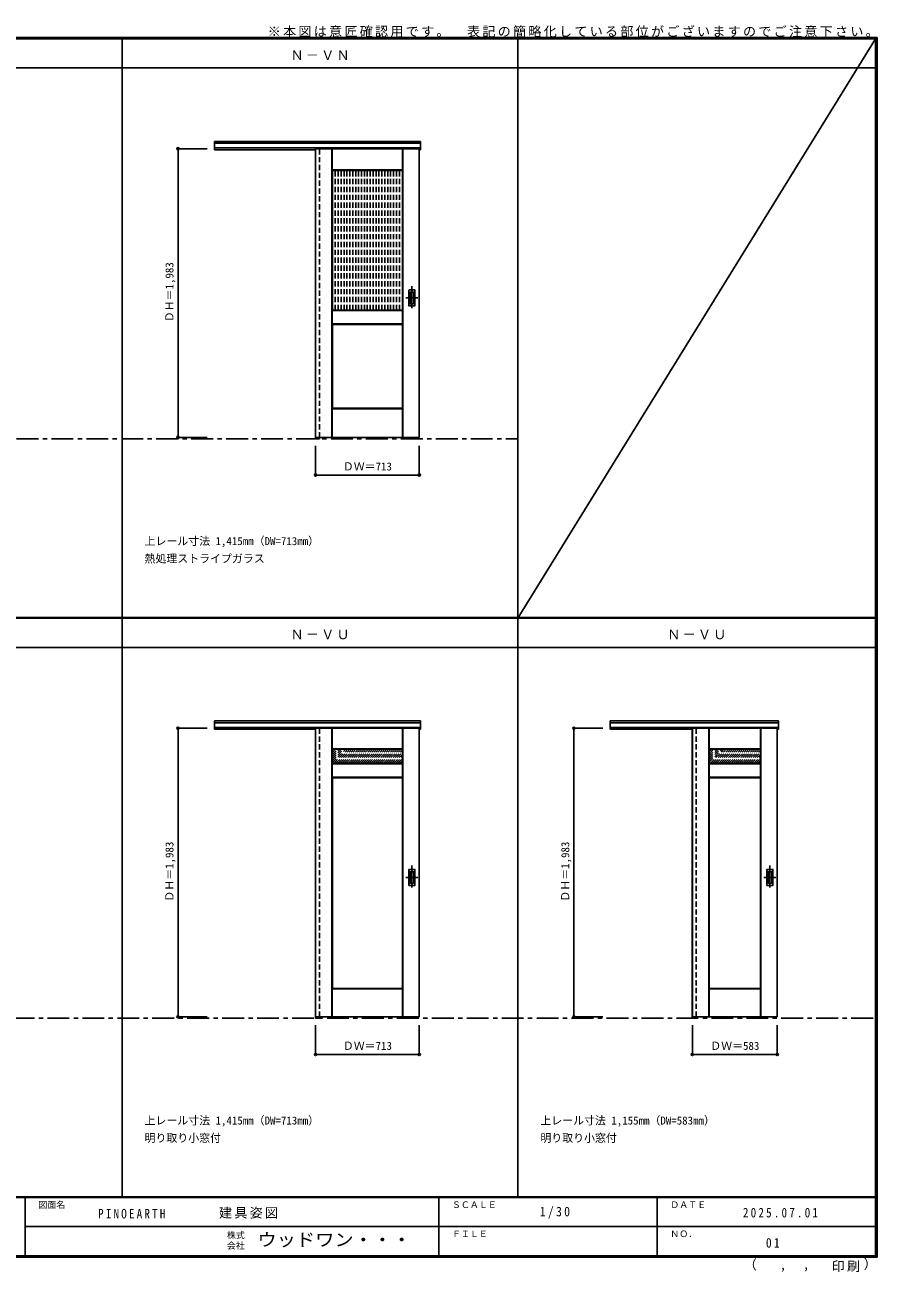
# Model space of a CAD drawing. Units: millimetres, scale not verified. Extents: x -6000 to 5700, y -4307 to 4260.
# Drawn here: x -152 to 5700, y -4307 to 4260 of the extents above; entities that cross this region are included whole.
import ezdxf
from ezdxf.enums import TextEntityAlignment as Align

# ---------------------------------------------------------------- set-up
doc = ezdxf.new("R2010")
doc.units = ezdxf.units.MM
doc.header["$LTSCALE"] = 30
doc.header["$PDMODE"] = 32
doc.header["$PDSIZE"] = 15
doc.linetypes.add('CHAIN1', pattern=[8, 5, -1, 1, -1])
doc.linetypes.add('DASHED1', pattern=[1.8, 1.2, -0.6])
for name, color, linetype in [('0-1_通り芯', 4, 'CHAIN1'), ('0-2_扉', 3, 'Continuous'), ('0-3_仕上げ', 7, 'Continuous'), ('0-4_枠', 3, 'Continuous'), ('0-6_引手', 3, 'Continuous'), ('0-A_文字', 7, 'Continuous'), ('0-B_寸法', 7, 'Continuous'), ('0-C_ハッチ', 4, 'DASHED1'), ('F-0_補助線', 7, 'Continuous'), ('F-1_枠', 6, 'Continuous'), ('F-A_文字', 7, 'Continuous')]:
    doc.layers.add(name, color=color, linetype=linetype)
doc.styles.add('ＭＳ ゴシック', font='')
doc.styles.get('ＭＳ ゴシック').set_extended_font_data('MS Gothic')

msp = doc.modelspace()

# ---------------------------------------------------------------- linework, layer by layer
at = {"layer": '0-1_通り芯'}
for p, q in [((2505.25, 2465.5), (2505.25, 2303.5)), ((2546.25, 2384.5), (2464.25, 2384.5)), ((2505.25, -1515), (2505.25, -1677)), ((4963.75, -1515), (4963.75, -1677)), ((2546.25, -1596), (2464.25, -1596)), ((5004.75, -1596), (4922.75, -1596))]:
    msp.add_line(p, q, dxfattribs=at)
at = {"layer": '0-1_通り芯', "color": 7}
for p, q in [((-5490, 1418), (3233.5, 1418)), ((-2397.5, -2562.5), (5690, -2562.5))]:
    msp.add_line(p, q, dxfattribs=at)
at = {"layer": '0-2_扉', "color": 4, "linetype": 'DASHED1'}
for p, q in [((1843.25, 3410), (1843.25, 3406)), ((1843.25, -570.5), (1843.25, -574.5)), ((4431.75, -570.5), (4431.75, -574.5))]:
    msp.add_line(p, q, dxfattribs=at)
at = {"layer": '0-2_扉'}
for p, q in [((1843.25, 3410), (1843.25, 1427)), ((1843.25, 3410), (2556.25, 3410)), ((2556.25, 1427), (2556.25, 3410)), ((1843.25, 1427), (2556.25, 1427)), ((1843.25, -570.5), (1843.25, -2553.5)), ((1843.25, -570.5), (2556.25, -570.5)), ((2556.25, -2553.5), (2556.25, -570.5)), ((4431.75, -570.5), (4431.75, -2553.5)), ((4431.75, -570.5), (5014.75, -570.5)), ((5014.75, -2553.5), (5014.75, -570.5)), ((1843.25, -2553.5), (2556.25, -2553.5)), ((4431.75, -2553.5), (5014.75, -2553.5))]:
    msp.add_line(p, q, dxfattribs=at)
at = {"layer": '0-3_仕上げ'}
for p, q in [((1955.25, 1427), (1955.25, 3410)), ((1956.75, 3262.5), (1956.75, 3410)), ((1958.25, 3264), (1958.25, 3410)), ((2441.25, 3264), (2441.25, 3410)), ((2442.75, 3262.5), (2442.75, 3410)), ((2444.25, 1427), (2444.25, 3410)), ((1958.25, 3264), (1956.75, 3262.5)), ((1959.25, 3260), (1956.75, 3262.5)), ((2441.25, 3264), (1958.25, 3264)), ((1956.75, 2204.5), (1956.75, 2299.5)), ((1958.25, 2206), (1958.25, 2298)), ((2441.25, 2298), (1958.25, 2298)), ((2440.25, 2302), (2442.75, 2299.5)), ((2441.25, 2298), (2442.75, 2299.5)), ((2441.25, 2206), (2441.25, 2298)), ((2442.75, 2204.5), (2442.75, 2299.5)), ((1958.25, 2206), (1956.75, 2204.5)), ((1959.25, 2202), (1956.75, 2204.5)), ((1958.25, 2206), (2441.25, 2206)), ((1956.75, 1427), (1956.75, 1624.5)), ((1958.25, 1427), (1958.25, 1623)), ((2441.25, 1623), (1958.25, 1623)), ((2440.25, 1627), (2442.75, 1624.5)), ((2441.25, 1623), (2442.75, 1624.5)), ((2441.25, 1427), (2441.25, 1623)), ((2442.75, 1427), (2442.75, 1624.5)), ((1955.25, -2553.5), (1955.25, -570.5)), ((1956.75, -713.5), (1956.75, -570.5)), ((1958.25, -712), (1958.25, -570.5)), ((2441.25, -712), (2441.25, -570.5)), ((2442.75, -713.5), (2442.75, -570.5)), ((2444.25, -2553.5), (2444.25, -570.5)), ((4543.75, -2553.5), (4543.75, -570.5)), ((4545.25, -713.5), (4545.25, -570.5)), ((4546.75, -712), (4546.75, -570.5)), ((4899.75, -712), (4899.75, -570.5)), ((4901.25, -713.5), (4901.25, -570.5)), ((4902.75, -2553.5), (4902.75, -570.5)), ((1958.25, -712), (1956.75, -713.5)), ((1959.25, -716), (1956.75, -713.5)), ((2441.25, -712), (1958.25, -712)), ((4546.75, -712), (4545.25, -713.5)), ((4547.75, -716), (4545.25, -713.5)), ((4899.75, -712), (4546.75, -712)), ((1956.75, -908.5), (1956.75, -813.5)), ((1958.25, -907), (1958.25, -815)), ((2441.25, -815), (1958.25, -815)), ((2440.25, -811), (2442.75, -813.5)), ((2441.25, -815), (2442.75, -813.5)), ((2441.25, -907), (2441.25, -815)), ((2442.75, -908.5), (2442.75, -813.5)), ((4545.25, -908.5), (4545.25, -813.5)), ((4546.75, -907), (4546.75, -815)), ((4899.75, -815), (4546.75, -815)), ((4898.75, -811), (4901.25, -813.5)), ((4899.75, -815), (4901.25, -813.5)), ((4899.75, -907), (4899.75, -815)), ((4901.25, -908.5), (4901.25, -813.5)), ((1958.25, -907), (1956.75, -908.5)), ((1959.25, -911), (1956.75, -908.5)), ((1958.25, -907), (2441.25, -907)), ((4546.75, -907), (4545.25, -908.5)), ((4547.75, -911), (4545.25, -908.5)), ((4546.75, -907), (4899.75, -907)), ((1956.75, -2553.5), (1956.75, -2360.5)), ((2441.25, -2362), (1958.25, -2362)), ((1958.25, -2553.5), (1958.25, -2362)), ((2440.25, -2358), (2442.75, -2360.5)), ((2441.25, -2362), (2442.75, -2360.5)), ((2441.25, -2553.5), (2441.25, -2362)), ((2442.75, -2553.5), (2442.75, -2360.5)), ((4545.25, -2553.5), (4545.25, -2360.5)), ((4899.75, -2362), (4546.75, -2362)), ((4546.75, -2553.5), (4546.75, -2362)), ((4898.75, -2358), (4901.25, -2360.5)), ((4899.75, -2362), (4901.25, -2360.5)), ((4899.75, -2553.5), (4899.75, -2362)), ((4901.25, -2553.5), (4901.25, -2360.5))]:
    msp.add_line(p, q, dxfattribs=at)
at = {"layer": '0-3_仕上げ', "color": 3}
for p, q in [((1959.25, 2302), (1959.25, 3260)), ((2440.25, 3260), (1959.25, 3260)), ((2440.25, 2302), (2440.25, 3260)), ((2440.25, 2302), (1959.25, 2302)), ((1959.25, 2202), (1959.25, 1627)), ((1959.25, 2202), (2440.25, 2202)), ((2440.25, 2202), (2440.25, 1627)), ((2440.25, 1627), (1959.25, 1627)), ((2440.25, -716), (1959.25, -716)), ((1959.25, -811), (1959.25, -716)), ((2440.25, -811), (2440.25, -716)), ((4898.75, -716), (4547.75, -716)), ((4547.75, -811), (4547.75, -716)), ((4898.75, -811), (4898.75, -716)), ((2440.25, -811), (1959.25, -811)), ((4898.75, -811), (4547.75, -811)), ((1959.25, -911), (1959.25, -2358)), ((1959.25, -911), (2440.25, -911)), ((2440.25, -911), (2440.25, -2358)), ((4547.75, -911), (4547.75, -2358)), ((4547.75, -911), (4898.75, -911)), ((4898.75, -911), (4898.75, -2358)), ((2440.25, -2358), (1959.25, -2358)), ((4898.75, -2358), (4547.75, -2358))]:
    msp.add_line(p, q, dxfattribs=at)
at = {"layer": '0-3_仕上げ'}
for points in [[(2441.25, 3264), (2442.75, 3262.5), (2440.25, 3260)], [(1958.25, 2298), (1956.75, 2299.5), (1959.25, 2302)], [(2441.25, 2206), (2442.75, 2204.5), (2440.25, 2202)], [(1958.25, 1623), (1956.75, 1624.5), (1959.25, 1627)], [(2441.25, -712), (2442.75, -713.5), (2440.25, -716)], [(4899.75, -712), (4901.25, -713.5), (4898.75, -716)], [(1958.25, -815), (1956.75, -813.5), (1959.25, -811)], [(4546.75, -815), (4545.25, -813.5), (4547.75, -811)], [(2441.25, -907), (2442.75, -908.5), (2440.25, -911)], [(4899.75, -907), (4901.25, -908.5), (4898.75, -911)], [(1958.25, -2362), (1956.75, -2360.5), (1959.25, -2358)], [(4546.75, -2362), (4545.25, -2360.5), (4547.75, -2358)]]:
    msp.add_lwpolyline(points, dxfattribs=at)
at = {"layer": '0-4_枠'}
for p, q in [((1149.25, 3460), (2564.25, 3460)), ((1149.25, 3403), (1149.25, 3460)), ((1149.25, 3447), (2564.25, 3447)), ((2564.25, 3403), (2564.25, 3460)), ((1149.25, 3415), (2564.25, 3415)), ((1149.25, 3403), (1843.25, 3403)), ((1842.25, 3415), (1842.25, 1418)), ((1870.25, 3410), (1870.25, 3415)), ((2556.25, 3403), (2564.25, 3403)), ((1842.25, 1418), (1870.25, 1418)), ((1870.25, 1427), (1870.25, 1418)), ((1149.25, -520.5), (2564.25, -520.5)), ((1149.25, -577.5), (1149.25, -520.5)), ((1149.25, -533.5), (2564.25, -533.5)), ((1149.25, -565.5), (2564.25, -565.5)), ((1149.25, -577.5), (1843.25, -577.5)), ((1842.25, -565.5), (1842.25, -2562.5)), ((1870.25, -570.5), (1870.25, -565.5)), ((2556.25, -577.5), (2564.25, -577.5)), ((2564.25, -577.5), (2564.25, -520.5)), ((3867.75, -520.5), (5022.75, -520.5)), ((3867.75, -577.5), (3867.75, -520.5)), ((3867.75, -533.5), (5022.75, -533.5)), ((3867.75, -565.5), (5022.75, -565.5)), ((3867.75, -577.5), (4431.75, -577.5)), ((4430.75, -565.5), (4430.75, -2562.5)), ((4458.75, -570.5), (4458.75, -565.5)), ((1842.25, -2562.5), (1870.25, -2562.5)), ((1870.25, -2553.5), (1870.25, -2562.5)), ((4430.75, -2562.5), (4458.75, -2562.5)), ((4458.75, -2553.5), (4458.75, -2562.5))]:
    msp.add_line(p, q, dxfattribs=at)
at = {"layer": '0-4_枠', "color": 4, "linetype": 'DASHED1'}
for p, q in [((1870.25, 1427), (1870.25, 3410)), ((1870.25, -2553.5), (1870.25, -570.5)), ((4458.75, -2553.5), (4458.75, -570.5))]:
    msp.add_line(p, q, dxfattribs=at)
at = {"layer": '0-4_枠'}
msp.add_lwpolyline([(5014.75, -577.5), (5022.75, -577.5), (5022.75, -520.5)], dxfattribs=at)
at = {"layer": '0-6_引手'}
for p, q in [((2484.25, 2438), (2484.25, 2331)), ((2485.75, 2439.5), (2524.75, 2439.5)), ((2526.25, 2331), (2526.25, 2438)), ((2485.75, 2329.5), (2524.75, 2329.5)), ((2485.75, -1541), (2524.75, -1541)), ((4944.25, -1541), (4983.25, -1541)), ((2484.25, -1542.5), (2484.25, -1649.5)), ((2526.25, -1649.5), (2526.25, -1542.5)), ((4942.75, -1542.5), (4942.75, -1649.5)), ((4984.75, -1649.5), (4984.75, -1542.5)), ((2485.75, -1651), (2524.75, -1651)), ((4944.25, -1651), (4983.25, -1651))]:
    msp.add_line(p, q, dxfattribs=at)
at = {"layer": '0-6_引手', "color": 7}
for p, q in [((2492.75, 2422), (2492.75, 2347)), ((2494.25, 2423.5), (2516.25, 2423.5)), ((2517.75, 2347), (2517.75, 2422)), ((2494.25, 2345.5), (2516.25, 2345.5)), ((2492.75, -1558.5), (2492.75, -1633.5)), ((2494.25, -1557), (2516.25, -1557)), ((2517.75, -1633.5), (2517.75, -1558.5)), ((4951.25, -1558.5), (4951.25, -1633.5)), ((4952.75, -1557), (4974.75, -1557)), ((4976.25, -1633.5), (4976.25, -1558.5)), ((2494.25, -1635), (2516.25, -1635)), ((4952.75, -1635), (4974.75, -1635))]:
    msp.add_line(p, q, dxfattribs=at)
at = {"layer": '0-6_引手'}
for centre, start, end in [((2485.75, 2438), 90, 180), ((2524.75, 2438), 0, 90), ((2485.75, 2331), 180, 270), ((2524.75, 2331), 270, 0), ((2485.75, -1542.5), 90, 180), ((2524.75, -1542.5), 0, 90), ((4944.25, -1542.5), 90, 180), ((4983.25, -1542.5), 0, 90), ((2485.75, -1649.5), 180, 270), ((2524.75, -1649.5), 270, 0), ((4944.25, -1649.5), 180, 270), ((4983.25, -1649.5), 270, 0)]:
    msp.add_arc(centre, 1.5, start, end, dxfattribs=at)
at = {"layer": '0-6_引手', "color": 7}
for centre, start, end in [((2494.25, 2422), 90, 180), ((2516.25, 2422), 0, 90), ((2494.25, 2347), 180, 270), ((2516.25, 2347), 270, 0), ((2494.25, -1558.5), 90, 180), ((2516.25, -1558.5), 0, 90), ((4952.75, -1558.5), 90, 180), ((4974.75, -1558.5), 0, 90), ((2494.25, -1633.5), 180, 270), ((2516.25, -1633.5), 270, 0), ((4952.75, -1633.5), 180, 270), ((4974.75, -1633.5), 270, 0)]:
    msp.add_arc(centre, 1.5, start, end, dxfattribs=at)
at = {"layer": '0-B_寸法', "color": 4}
for p, q in [((899.25, 3410), (899.25, 1427)), ((899.25, 3410), (1099.25, 3410)), ((899.25, 1427), (1099.25, 1427)), ((1843.25, 1168), (1843.25, 1368)), ((2556.25, 1168), (2556.25, 1368)), ((2556.25, 1168), (1843.25, 1168)), ((899.25, -570.5), (899.25, -2553.5)), ((899.25, -570.5), (1099.25, -570.5)), ((3617.75, -570.5), (3617.75, -2553.5)), ((3617.75, -570.5), (3817.75, -570.5)), ((899.25, -2553.5), (1099.25, -2553.5)), ((3617.75, -2553.5), (3817.75, -2553.5)), ((1843.25, -2812), (1843.25, -2612)), ((2556.25, -2812), (2556.25, -2612)), ((4431.75, -2812), (4431.75, -2612)), ((5014.75, -2812), (5014.75, -2612)), ((2556.25, -2812), (1843.25, -2812)), ((5014.75, -2812), (4431.75, -2812))]:
    msp.add_line(p, q, dxfattribs=at)
at = {"layer": '0-B_寸法'}
for p in [(899.25, 3410), (899.25, 1427), (1843.25, 1168), (2556.25, 1168), (899.25, -570.5), (3617.75, -570.5), (899.25, -2553.5), (3617.75, -2553.5), (1843.25, -2812), (2556.25, -2812), (4431.75, -2812), (5014.75, -2812)]:
    msp.add_point(p, dxfattribs=at)
at = {"layer": '0-C_ハッチ'}
for p, q in [((1979.25, 2302), (1979.25, 3260)), ((1999.25, 2302), (1999.25, 3260)), ((2019.25, 2302), (2019.25, 3260)), ((2039.25, 2302), (2039.25, 3260)), ((2059.25, 2302), (2059.25, 3260)), ((2079.25, 2302), (2079.25, 3260)), ((2099.25, 2302), (2099.25, 3260)), ((2119.25, 2302), (2119.25, 3260)), ((2139.25, 2302), (2139.25, 3260)), ((2159.25, 2302), (2159.25, 3260)), ((2179.25, 2302), (2179.25, 3260)), ((2199.25, 2302), (2199.25, 3260)), ((2219.25, 2302), (2219.25, 3260)), ((2239.25, 2302), (2239.25, 3260)), ((2259.25, 2302), (2259.25, 3260)), ((2279.25, 2302), (2279.25, 3260)), ((2299.25, 2302), (2299.25, 3260)), ((2319.25, 2302), (2319.25, 3260)), ((2339.25, 2302), (2339.25, 3260)), ((2359.25, 2302), (2359.25, 3260)), ((2379.25, 2302), (2379.25, 3260)), ((2399.25, 2302), (2399.25, 3260)), ((2419.25, 2302), (2419.25, 3260)), ((1959.25, -736.8), (1980.05, -716)), ((1959.25, -750.94), (1994.19, -716)), ((1959.25, -779.23), (2022.48, -716)), ((1959.25, -793.37), (2036.62, -716)), ((1959.25, -807.51), (2050.76, -716)), ((1959.25, -765.08), (2008.33, -716)), ((1959.25, -722.66), (1965.91, -716)), ((1969.9, -811), (2064.9, -716)), ((1984.04, -811), (2079.04, -716)), ((1998.19, -811), (2093.19, -716)), ((2012.33, -811), (2107.33, -716)), ((2026.47, -811), (2121.47, -716)), ((2040.61, -811), (2135.61, -716)), ((2054.75, -811), (2149.75, -716)), ((2068.9, -811), (2163.9, -716)), ((2083.04, -811), (2178.04, -716)), ((2097.18, -811), (2192.18, -716)), ((2111.32, -811), (2206.32, -716)), ((2125.47, -811), (2220.47, -716)), ((2139.61, -811), (2234.61, -716)), ((2153.75, -811), (2248.75, -716)), ((2167.89, -811), (2262.89, -716)), ((2182.03, -811), (2277.03, -716)), ((2196.18, -811), (2291.18, -716)), ((2210.32, -811), (2305.32, -716)), ((2224.46, -811), (2319.46, -716)), ((2238.6, -811), (2333.6, -716)), ((2252.74, -811), (2347.74, -716)), ((2266.89, -811), (2361.89, -716)), ((2281.03, -811), (2376.03, -716)), ((2295.17, -811), (2390.17, -716)), ((2309.31, -811), (2404.31, -716)), ((2323.46, -811), (2418.46, -716)), ((2337.6, -811), (2432.6, -716)), ((2351.74, -811), (2440.25, -722.49)), ((2365.88, -811), (2440.25, -736.63)), ((2380.02, -811), (2440.25, -750.77)), ((2394.17, -811), (2440.25, -764.92)), ((4547.75, -719.94), (4551.69, -716)), ((4547.75, -804.79), (4636.54, -716)), ((4547.75, -734.08), (4565.83, -716)), ((4547.75, -748.22), (4579.97, -716)), ((4547.75, -790.65), (4622.4, -716)), ((4547.75, -776.5), (4608.25, -716)), ((4547.75, -762.36), (4594.11, -716)), ((4555.68, -811), (4650.68, -716)), ((4569.82, -811), (4664.82, -716)), ((4583.97, -811), (4678.97, -716)), ((4598.11, -811), (4693.11, -716)), ((4612.25, -811), (4707.25, -716)), ((4626.39, -811), (4721.39, -716)), ((4640.53, -811), (4735.53, -716)), ((4654.68, -811), (4749.68, -716)), ((4668.82, -811), (4763.82, -716)), ((4682.96, -811), (4777.96, -716)), ((4697.1, -811), (4792.1, -716)), ((4711.24, -811), (4806.24, -716)), ((4725.39, -811), (4820.39, -716)), ((4739.53, -811), (4834.53, -716)), ((4753.67, -811), (4848.67, -716)), ((4767.81, -811), (4862.81, -716)), ((4781.96, -811), (4876.96, -716)), ((4796.1, -811), (4891.1, -716)), ((4810.24, -811), (4898.75, -722.49)), ((4824.38, -811), (4898.75, -736.63)), ((4838.52, -811), (4898.75, -750.77)), ((4852.67, -811), (4898.75, -764.92)), ((2408.31, -811), (2440.25, -779.06)), ((2422.45, -811), (2440.25, -793.2)), ((2436.59, -811), (2440.25, -807.34)), ((4866.81, -811), (4898.75, -779.06)), ((4880.95, -811), (4898.75, -793.2)), ((4895.09, -811), (4898.75, -807.34))]:
    msp.add_line(p, q, dxfattribs=at)
at = {"layer": 'F-0_補助線'}
msp.add_line((5690, 4165), (3233.5, 184.5), dxfattribs=at)
at = {"layer": 'F-1_枠'}
for p, q in [((-6000, 4175), (5700, 4175)), ((-6000, 4170), (5700, 4170)), ((-6000, 4165), (5700, 4165)), ((515, -3790), (515, 4175)), ((3233.5, -3790), (3233.5, 4175)), ((5690, 4175), (5690, -4205)), ((5695, 4175), (5695, -4205)), ((5700, 4175), (5700, -4205)), ((-6000, 3965), (5700, 3965)), ((-6000, 190.5), (5700, 190.5)), ((-6000, 187.5), (5700, 187.5)), ((-6000, 184.5), (5700, 184.5)), ((-6000, -15.5), (5700, -15.5)), ((5700, -3790), (-6000, -3790)), ((5700, -3795), (-6000, -3795)), ((-150, -3795), (-150, -4195)), ((2690, -3795), (2690, -4195)), ((4190, -3795), (4190, -4195)), ((-150, -3995), (5690, -3995.01)), ((5700, -4195), (-6000, -4195)), ((5700, -4200), (-6000, -4200)), ((5700, -4205), (-6000, -4205))]:
    msp.add_line(p, q, dxfattribs=at)

# ---------------------------------------------------------------- texts
at = {"layer": '0-A_文字', "style": 'ＭＳ ゴシック'}
for s, p in [('上レール寸法 1,415mm（DW=713mm）', (669.25, 670.5)), ('熱処理ストライプガラス', (669.25, 550.5)), ('上レール寸法 1,415mm（DW=713mm）', (669.25, -3310)), ('上レール寸法 1,155mm（DW=583mm）', (3387.75, -3310)), ('明り取り小窓付', (669.25, -3430)), ('明り取り小窓付', (3387.75, -3430))]:
    msp.add_text(s, height=54.99, dxfattribs=at).set_placement(p, align=Align.BOTTOM_LEFT)
at = {"layer": '0-A_文字', "char_height": 65.98, "attachment_point": 7, "style": 'ＭＳ ゴシック'}
for s, insert in [('\\T1.17;※本図は意匠確認用です。\u3000表記の簡略化している部位がございますのでご注意下さい。', (1515, 4175)), ('\\T1.17;Ｎ－ＶＮ', (1671.75, 4020)), ('\\T1.17;Ｎ－ＶＵ', (1671.75, 39.5)), ('\\T1.17;Ｎ－ＶＵ', (4259.25, 39.5))]:
    msp.add_mtext(s, dxfattribs=dict(at, insert=insert))
at = {"layer": '0-B_寸法', "style": 'ＭＳ ゴシック'}
for p in [(884.25, 2218.25), (884.25, -1762.25), (3602.75, -1762.25)]:
    msp.add_text('ＤＨ＝1,983', height=54.99, rotation=90, dxfattribs=at).set_placement(p, align=Align.BOTTOM_LEFT)
for s, p in [('ＤＷ＝713', (2031, 1183)), ('ＤＷ＝713', (2031, -2797)), ('ＤＷ＝583', (4554.5, -2797))]:
    msp.add_text(s, height=54.99, dxfattribs=at).set_placement(p, align=Align.BOTTOM_LEFT)
at = {"layer": 'F-A_文字', "style": 'ＭＳ ゴシック'}
for s, height, p in [('図面名', 43.99, (-60, -3880)), ('ＳＣＡＬＥ', 43.99, (2780, -3880)), ('ＤＡＴＥ', 43.99, (4280, -3880)), ('株式', 43.99, (1235, -4089)), ('ＦＩＬＥ', 43.99, (2780, -4080)), ('ＮＯ．', 43.99, (4280, -4080)), ('会社', 43.99, (1235, -4161)), ('（', 65.98, (4784.03, -4308.31)), (',', 65.98, (5031.28, -4308.31)), (',', 65.98, (5190.2, -4305.53)), ('）', 65.98, (5608.4, -4304.13))]:
    msp.add_text(s, height=height, dxfattribs=at).set_placement(p, align=Align.BOTTOM_LEFT)
at = {"layer": 'F-A_文字', "style": 'ＭＳ ゴシック', "width": 1.1}
msp.add_text('ウッドワン・・・', height=87.98, dxfattribs=at).set_placement((1445, -4155), align=Align.BOTTOM_LEFT)
at = {"layer": 'F-A_文字', "char_height": 65.98, "attachment_point": 7, "style": 'ＭＳ ゴシック'}
for s, insert in [('\\T1.38;\\W0.9;1/30', (3383.75, -3940)), ('\\T1.39;\\W0.85;PINOEARTH', (350, -3940)), ('\\T1.17;建具姿図', (1180.42, -3940)), ('\\T1.39;\\W0.85;2025.07.01', (4778.75, -3932.5)), ('\\T1.36;\\W0.9;01', (4936.25, -4140)), ('\\T1.17;印刷', (5388.15, -4306.92))]:
    msp.add_mtext(s, dxfattribs=dict(at, insert=insert))

doc.saveas('drawing.dxf')
